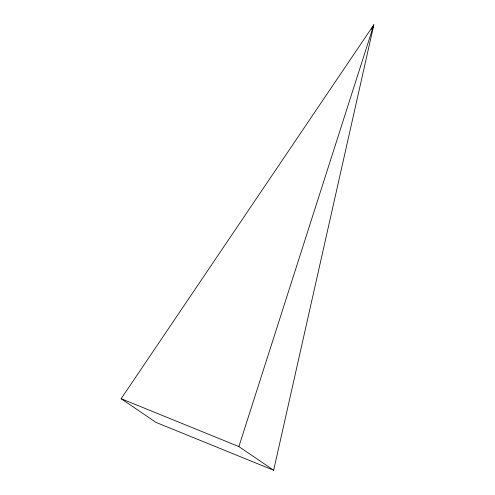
<?xml version="1.0" encoding="UTF-8"?>
<svg xmlns="http://www.w3.org/2000/svg" width="495" height="495" viewBox="0 0 495 495"><rect width="100%" height="100%" fill="white"/><g stroke="black" fill="none" stroke-linecap="round" stroke-linejoin="round"><path stroke-width="0.74" d="M273.655 470.25L373.855 24.75L121.145 398.704L155.913 422.365L273.655 470.25L238.887 446.589L121.145 398.704M238.887 446.589L373.855 24.75L371.256 29.49"/></g></svg>
